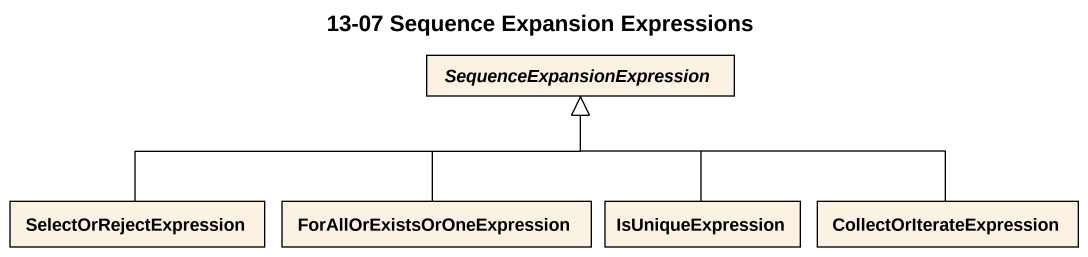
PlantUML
@startuml
title 13-07 Sequence Expansion Expressions
hide circle
hide empty members
abstract class SequenceExpansionExpression
class SelectOrRejectExpression
class "ForAllOrExistsOrOneExpression" as ForAllOrExistsOrOneExpressio
class IsUniqueExpression
class CollectOrIterateExpression
SelectOrRejectExpression -right-|> SequenceExpansionExpression
ForAllOrExistsOrOneExpressio -up-|> SequenceExpansionExpression
IsUniqueExpression -up-|> SequenceExpansionExpression
CollectOrIterateExpression -left-|> SequenceExpansionExpression
@enduml
